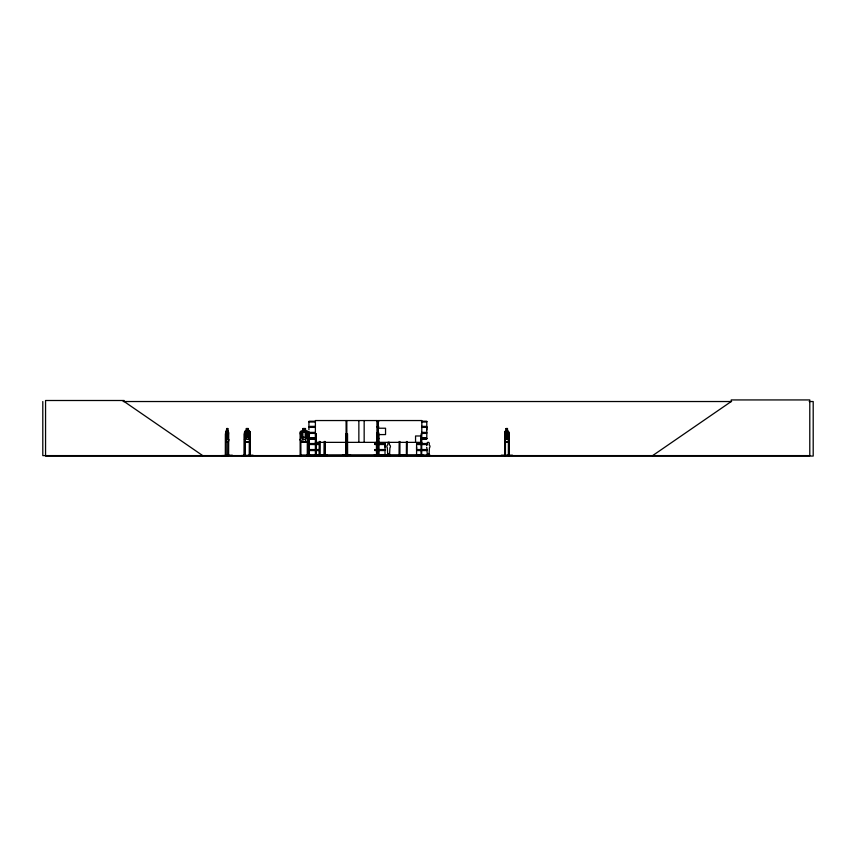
<?xml version="1.0" encoding="UTF-8"?>
<svg xmlns="http://www.w3.org/2000/svg" width="856" height="856" viewBox="0 0 856 856"><rect width="100%" height="100%" fill="white"/><g stroke="black" fill="none" stroke-linecap="round" stroke-linejoin="round"><path stroke-width="1.28" d="M385.007 447.046L385.007 444.531L374.81 444.531M426.791 449.55L416.583 449.55L416.594 447.046M426.78 429.883L426.78 427.379L421.687 427.379M342.421 455.199L350.607 455.167M228.306 442.028L228.723 439.363L228.381 442.028L225.963 442.028L226.048 431.21M221.501 455.595L232.329 455.199M508.282 442.028L508.774 439.353L508.357 442.028L505.126 442.028L504.837 432.205L505.222 431.21L506.131 431.21M319.117 455.595L319.299 441.493M501.284 455.199L512.509 455.199M245.073 442.028L249.588 442.028L250.177 432.152L249.578 431.21L248.283 431.21M249.588 442.028L250.241 439.363M241.349 455.542L253.012 455.199M318.015 455.553L318.293 454.814M225.674 455.606L225.652 432.162L226.733 431.21M308.096 439.353L307.197 441.942L301.023 441.942L300.221 439.353M307.261 442.028L308.224 439.353M306.876 455.553L327.26 455.553M299.91 455.499L300.905 454.814M377.71 455.563L377.667 420.542L315.404 420.542L315.382 455.606M378.106 455.499L378.138 454.814M399.035 455.542L399.185 441.493M245.158 431.21L244.484 432.162L244.452 455.606M506.099 431.296L505.436 432.194L505.436 455.542M300.221 432.205L301.023 431.296L307.283 431.317L305.453 431.199M380.792 455.542L381.273 455.157M380.642 455.157L381.658 455.585M381.466 455.606L380.76 455.371M383.638 455.467L382.921 455.478L383.552 455.178M387.822 455.606L387.105 455.606M390.004 455.467L387.094 455.478L387.779 455.478M420.285 454.921C419.729 455.916 421.345 455.938 421.195 454.814M420.992 455.371L420.296 455.371L420.959 455.478M422.404 455.563L423.206 455.478L422.479 455.606M423.025 455.178L422.639 455.595M427.016 455.178C425.817 453.723 427.765 456.43 426.973 455.585M427.347 455.371L426.663 455.178M429.338 455.178C429.519 453.477 429.755 456.623 428.984 455.478M388.175 442.156L387.725 444.917A1.819 1.819 0 0 0 387.351 447.774L387.725 454.782L389.544 454.782L389.919 447.774A1.819 1.819 0 0 0 389.544 444.917L389.084 442.156M652.636 455.606L731.217 401.528L731.217 399.934L809.787 399.934L809.787 455.606L42.8 455.606L42.8 401.528M302.906 431.296L301.558 432.194L301.558 437.202L302.906 439.353L305.41 439.353L306.748 437.202L306.748 432.194L305.41 431.296L305.41 428.61L302.906 428.61M319.737 455.553L319.716 454.814M387.832 455.478L387.297 455.606L387.276 454.418M389.876 455.478L390.004 454.418L390.218 455.585M428.845 455.606L429.541 455.467L416.583 455.392L416.594 450.556L426.791 450.556M123.136 401.528L731.623 401.528M809.188 401.528L813.2 401.528L813.2 456.066L45.561 456.066L45.561 400.501L124.141 400.501L124.141 401.528L202.712 455.606M308.909 421.334L315.35 421.334M377.357 421.334L378.598 421.323M421.687 421.323L426.802 421.334M315.35 421.537L308.909 421.537L308.93 426.374L315.34 426.374M377.357 421.526L378.598 421.516M421.548 421.569L426.802 421.516L426.78 426.374L421.687 426.374M308.93 421.837L315.34 421.837M377.368 421.837L378.609 421.837M421.484 421.837L426.78 421.837M377.368 426.374L378.598 426.374M308.845 426.716L315.361 426.716M377.336 426.716L378.577 426.716M421.687 426.716L426.866 426.716M308.845 427.026L315.361 427.026M377.336 427.026L378.577 427.026M421.687 427.026L426.866 427.026M315.34 427.379L308.92 427.379L308.93 429.883M377.368 427.379L378.598 427.379M378.266 428.225L385.542 428.225L385.542 434.581L378.266 434.581M508.817 455.606L508.817 432.152L507.405 431.21L507.48 428.524L506.057 428.524L506.185 431.296M226.68 428.61L227.696 428.61M246.453 428.61L248.283 428.61M506.099 428.61L507.437 428.61M227.525 429.059L226.936 429.059L227.525 429.958M227.643 431.21L228.691 432.194L228.616 455.606M245.094 431.21L246.453 431.21M302.906 431.21L300.98 431.21L300.135 432.162L300.167 455.606M225.984 431.296L228.359 431.296M249.545 431.296L245.116 431.296L244.613 432.205L244.688 455.606M505.168 431.296L508.325 431.296M250.177 432.152L249.513 431.21M309.219 432.162L309.294 455.606M504.719 432.162L504.773 455.606M508.742 432.152L508.271 431.21M302.906 432.194L305.41 432.194L305.41 437.202L302.906 437.202M308.92 432.387L315.34 432.387M377.368 432.387L378.598 432.387M421.687 432.387L426.791 432.387L426.791 427.379M308.845 432.74L315.361 432.74M377.336 432.74L378.577 432.74M421.687 432.74L426.866 432.74M308.845 433.05L315.361 433.05M377.336 433.05L378.577 433.05M421.687 433.05L426.866 433.05M308.92 433.404L315.34 433.404M377.368 433.404L378.598 433.404M421.687 433.404L426.791 433.404L426.791 438.229L421.687 438.112L426.802 438.24M228.071 433.799L228.606 433.799M250.113 433.799L249.396 433.799L249.331 455.606M300.082 433.799L300.82 433.799L300.905 455.606M308.096 433.799L307.347 433.799L307.272 455.606M309.679 433.799L309.037 433.799L309.07 455.606M315.404 433.799L316.121 433.799L316.281 455.606L316.324 441.493M376.94 433.799L377.87 433.799L377.838 455.606M378.213 433.799L378.951 433.799L379.037 455.606M421.848 433.799L421.109 433.799L421.024 455.606M504.773 433.799L505.382 433.799M315.34 438.101L308.93 438.101L315.35 438.24M378.609 438.101L377.368 438.101L378.598 438.24M308.909 438.443L315.35 438.497M377.357 438.443L378.598 438.486M421.687 438.507L426.802 438.497M308.909 438.679L315.35 438.668M377.357 438.668L378.598 438.7M421.687 438.7L426.802 438.679M308.93 438.989L315.34 438.989M377.368 438.989L378.609 438.989M421.484 438.989L426.78 438.989M244.484 439.363L245.137 442.028M504.719 439.363L505.211 442.028M225.984 441.942L228.359 441.942M249.545 441.942L245.116 441.942L244.613 439.353M505.168 441.942L508.325 441.942M307.304 442.028L300.959 442.028L300.135 439.363M315.404 442.359L346.252 442.359M346.819 442.359L377.667 442.359M378.213 442.359L421.848 442.359M308.92 443.526L315.34 443.526M316.57 443.526L318.956 443.526M374.81 443.526L385.018 443.526M416.583 443.526L426.791 443.526M308.845 443.879L315.361 443.879M316.613 443.879L319.02 443.879M374.746 443.879L385.093 443.879M416.519 443.879L426.866 443.879M308.845 444.189L315.361 444.189M316.613 444.189L319.02 444.189M374.746 444.189L385.093 444.189M416.519 444.189L426.866 444.189M308.92 444.531L315.34 444.531M316.57 444.531L318.956 444.531M426.791 444.531L416.583 444.531L416.583 449.55M308.92 449.55L315.34 449.55M316.57 449.55L318.956 449.55M374.81 449.55L385.018 449.55L385.018 444.531M308.845 449.892L315.361 449.892M316.613 449.892L319.02 449.892M374.746 449.892L385.093 449.892M416.519 449.892L426.866 449.892M308.845 450.203L315.361 450.203M316.613 450.203L319.02 450.203M374.746 450.203L385.093 450.203M416.519 450.203L426.866 450.203M308.92 450.556L315.34 450.556M316.57 450.556L318.956 450.556M374.81 450.556L385.018 450.556L385.018 455.392L374.222 455.157L384.044 455.606M389.063 453.584L389.063 455.178L389.063 453.584L388.228 453.584L388.228 455.178M225.973 454.814L225.321 455.606L225.374 433.799L225.909 433.799L225.941 455.606M228.006 454.814L228.68 454.814M245.041 454.814L244.174 454.814L244.195 455.606L244.249 433.799L244.977 433.799L245.041 455.606M249.321 454.814L250.187 454.814M307.272 454.814L308.203 455.499M504.698 454.814L505.457 454.814M509.085 454.814L508.336 454.814L508.368 455.606L508.411 433.799L509.02 433.799L509.02 455.606M300.905 455.039L327.195 455.167L306.919 455.499M400.009 455.039L406.375 455.039M421.12 455.028L422.329 455.028M427.476 455.028L428.695 455.028M385.007 455.253L374.307 455.553M387.115 455.178L389.919 455.178M416.594 455.253L429.455 455.178M318.518 455.553L318.571 454.814M429.53 455.595L429.53 454.418M429.231 455.585L429.07 455.585M308.224 432.259L307.24 431.21L308.224 432.141L308.224 439.47M507.351 431.296L508.025 432.194L507.351 439.353L506.099 439.353L505.436 437.202M227.696 431.296L228.199 437.202L227.696 439.353L226.765 439.353L226.262 432.194L226.647 428.524L227.728 428.524L227.696 431.296L227.643 428.524M225.684 439.353L226.048 442.028M508.699 432.194L508.699 439.353M508.657 441.493L508.614 455.606M507.405 428.524L507.437 431.296M505.179 454.814L505.179 455.606L505.019 433.799M504.976 454.814L504.976 455.606M428.599 455.178L428.599 453.584L427.765 453.584L427.765 455.178M421.912 455.606L421.933 454.814L315.029 454.932L315.029 455.606M421.676 454.921L421.676 455.606L421.848 420.542L378.213 420.542L378.299 455.606M421.238 442.349L421.238 435.982L415.556 435.982L415.556 442.349M407.285 454.814L407.285 455.606M407.199 441.493L407.114 455.606M406.547 454.814L406.547 455.606M406.461 441.493L406.375 455.606M400.009 454.814L400.009 455.606M399.923 441.493L399.923 455.606M399.271 454.814L399.271 455.606M389.352 455.606L385.992 455.606M388.731 455.157L388.592 454.921M387.468 455.178L387.265 454.418L387.19 455.371M378.866 454.814L378.866 455.606M377.55 454.814L377.475 455.606M377.357 433.799L377.293 455.606M377.154 433.799L377.143 455.606M376.94 420.542L377.004 455.606M376.854 454.814L376.822 455.606M376.619 441.675L376.704 455.606M376.415 441.675L376.554 455.606M376.351 454.814L376.351 455.606M364.164 420.542L364.164 442.359M358.857 420.542L358.857 442.359M347.6 455.606L347.536 433.799L345.728 433.799L345.867 455.606M347.333 433.799L347.397 455.606M347.215 454.814L347.247 455.606M347.022 433.799L347.14 455.606M346.819 420.542L346.851 455.606M346.659 454.814L346.648 455.606M346.455 433.799L346.509 455.606M346.413 454.814L346.37 455.606M346.091 420.542L346.166 455.606M345.931 433.799L346.049 455.606M345.664 454.814L345.664 455.606M325.087 441.493L325.087 455.606M324.948 441.493L325.034 455.606M324.852 454.814L324.831 455.606M324.563 454.814L324.542 455.606M324.445 441.493L324.381 455.606M324.306 441.493L324.231 455.606M319.919 441.493L319.962 455.606M319.673 441.493L319.555 455.606M319.513 454.814L319.341 455.606M318.817 454.814L318.892 455.606M318.667 454.814L318.742 455.606M316.613 454.932L316.613 455.606M315.95 441.493L315.96 455.606L315.928 433.799M315.596 433.799L315.671 455.606L315.543 454.814M309.893 455.039L309.893 455.606M309.765 454.814L309.754 455.606M309.583 455.606L309.679 454.814L308.963 455.606M309.348 432.205L309.348 439.353M308.096 432.194L308.096 455.606M307.432 454.814L307.432 455.606M305.453 442.028L305.496 428.524L302.81 428.524L302.906 442.028M300.734 454.814L300.734 455.606M250.177 454.814L250.177 455.606M250.113 432.194L249.973 455.606M249.92 433.799L249.824 455.606M249.685 454.814L249.717 455.606M249.599 433.799L249.535 455.606M246.453 428.524L245.565 437.202L246.507 439.353L248.283 439.353L249.235 437.202L248.347 428.524L246.389 428.524L246.389 431.21M244.837 454.814L244.837 455.606M228.402 454.814L228.445 455.606M228.349 433.799L228.306 455.606M228.071 441.493L228.038 455.606M225.749 454.814L225.706 455.606M426.598 447.399A1.819 1.819 0 0 0 426.887 447.774L427.262 454.782L429.081 454.782L429.455 447.774A1.819 1.819 0 0 0 429.081 444.917C430.739 441.332 425.603 441.332 427.262 444.917A1.819 1.819 0 0 0 426.598 445.58M227.996 438.347L227.118 435.843C225.984 445.088 225.877 425.689 227.108 434.645C228.777 428.043 226.669 436.86 227.996 438.347M508.004 438.347L506.838 435.843L505.661 438.347L506.549 435.255L505.778 432.141L507.351 432.194L507.351 437.202L506.099 437.202L506.099 432.194L506.816 434.645L507.961 432.184L507.105 435.265L508.004 438.347M248.968 438.347L248.326 438.358L247.32 435.843L245.672 438.454L246.913 435.255L245.726 432.184L247.288 434.645L248.903 432.184L247.694 435.265L248.968 438.347M247.962 429.059L246.828 429.059L246.828 429.958L247.962 429.958L247.962 429.059M304.961 429.059L303.356 429.059L303.356 429.958L304.961 429.958L304.961 429.059M507.137 429.059L506.324 429.059L506.324 429.958L507.137 429.958L507.137 429.059M227.696 432.194L226.765 432.194L226.765 437.202L227.696 437.202L227.696 432.194M248.283 432.194L246.507 432.194L246.507 437.202L248.283 437.202L248.283 432.194"/></g></svg>
